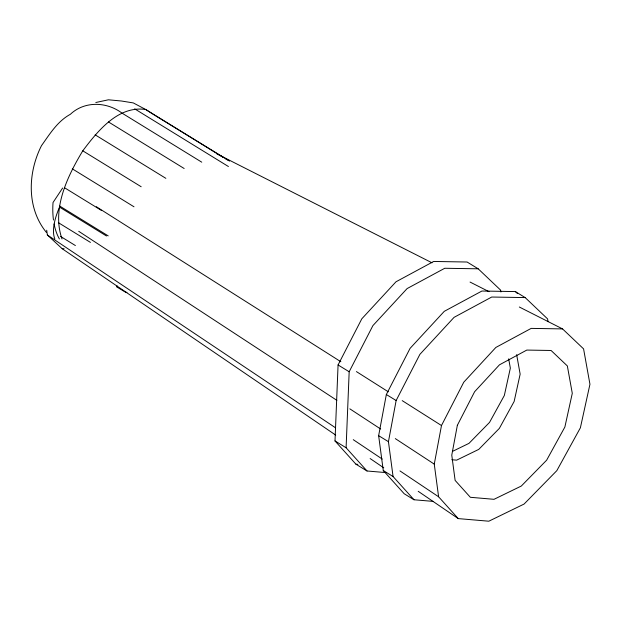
<?xml version="1.0" encoding="UTF-8"?>
<svg xmlns="http://www.w3.org/2000/svg" width="621" height="621" viewBox="0 0 621 621"><rect width="100%" height="100%" fill="white"/><g stroke="black" fill="none" stroke-linecap="round" stroke-linejoin="round"><path stroke-width="0.93" d="M386.2 472.62L367.034 470.99L355.934 464.197L335.006 440.957L338.072 364.954L361.81 318.806L396.004 281.779L433.66 261.464L467.093 262.015L478.193 268.808L500.596 290.108L500.93 291.986M367.034 470.99L346.099 447.757L349.173 371.754L372.91 325.606L407.104 288.579L444.76 268.264L478.193 268.808M61.999 238.938C51.551 208.951 67.402 176.317 82.779 150.818C97.551 131.202 118.091 105.423 145.694 109.49L229.584 161.095M433.171 501.388L414.005 499.758L404.201 493.757L383.266 470.516L378.639 435.678L386.34 394.521L410.077 348.365L444.271 311.338L481.927 291.024L515.36 291.575L525.164 297.583L547.567 318.876L548.071 321.701M414.005 499.758L393.07 476.524L388.443 441.686L396.144 400.522L419.881 354.374L454.075 317.347L491.731 297.032L525.164 297.583M458.259 518.605L438.605 496.777L434.265 464.12L441.484 425.532L463.778 382.187L495.853 347.45L531.188 328.385L562.556 328.905L583.577 348.878L589.95 384.252L580.387 427.799L556.827 470.648L524.085 504.05L488.828 521.205L458.259 518.605L418.205 491.312M62.628 188.023L53.033 202.516A80.528 43.47 -66.6 0 0 53.468 220.036M452.787 451.242L468.971 443.371L489.542 422.389L504.337 395.468L510.346 368.113L508.677 358.853M95.813 102.504L108.419 99.795L121.475 101.013L133.29 102.915L145.694 109.49L154.303 114.986M46.715 230.228L47.343 234.963L62.185 248.71L64.087 248.749M451.832 459.742L456.629 460.153L478.775 449.379L499.346 428.389L514.141 401.477L520.15 374.121L516.649 354.676M355.934 464.197L357.851 464.361M216.721 153.791L432.006 262.799M470.05 282.058L489.069 291.691M519.327 307.015L562.556 328.905M338.072 364.954L349.173 371.754M386.34 394.521L396.144 400.522M378.639 435.678L388.443 441.686M335.006 440.957L346.099 447.757M383.266 470.516L393.07 476.524M155.126 115.49L223.397 157.486M225.858 158.999L227.503 160.016M134.664 108.846L228.427 166.529M201.755 162.182L121.98 113.1C106.812 101.689 84.635 100.812 70.398 114.264C57.45 121.32 49.796 134.004 41.491 145.656C27.782 172.716 26.408 207.864 46.342 232.332M108.489 121.964L184.158 168.508M95.122 134.827L165.854 178.336M82.779 150.818L141.177 186.742M72.315 168.842L134.004 206.793M64.437 187.682L101.448 210.449M59.678 206.04L108.209 235.887M106.478 235.988L59.593 207.15L59.057 208.221A76.173 28.372 -50.3 0 0 54.834 238.969M58.374 222.667L90.449 242.4M60.594 236.446L75.397 245.551M96.309 206.692L340.875 361.748M356.415 371.599L388.319 391.82M402.222 400.638L441.484 425.532M78.727 231.307L336.854 400.335M349.84 408.843L380.689 429.041M395.298 438.605L434.265 464.12M47.343 234.963L335.557 427.822M353.264 439.676L382.249 459.066M399.963 470.92L438.605 496.777M62.185 248.71L335.697 435.088M370.139 458.554L383.762 467.838M515.36 291.575L517.456 293.57M59.422 238.976A80.528 43.47 -66.6 0 1 54.105 223.995M126.94 292.421A7.118 2.057 22.4 0 1 125.38 292.095L116.655 286.886A7.118 2.057 22.4 0 1 117.338 286.017M457.351 425.3L451.77 455.139L455.123 480.39L470.353 497.297L494.021 499.315L521.306 486.041L546.643 460.184L564.877 427.023L572.283 393.318L567.346 365.94L551.083 350.477L526.802 350.073L499.455 364.83L474.623 391.719L457.351 425.3"/></g></svg>
